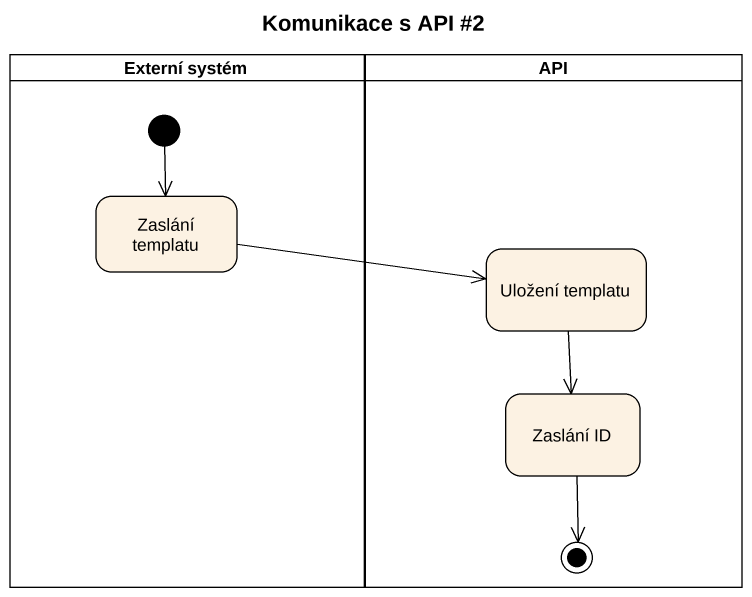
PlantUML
@startuml
title Komunikace s API #2
hide empty description
state "Externí systém" as Externí_systém <<partition>> {
  state "Zaslání templatu" as Zaslání_templatu #FCF2E3
  [*] --> Zaslání_templatu
}
state API <<partition>> {
  state "Uložení templatu" as Uložení_templatu #FCF2E3
  state "Zaslání ID" as Zaslání_ID #FCF2E3
  Zaslání_ID --> [*]
}
Zaslání_templatu -right-> Uložení_templatu
Uložení_templatu --> Zaslání_ID
@enduml
